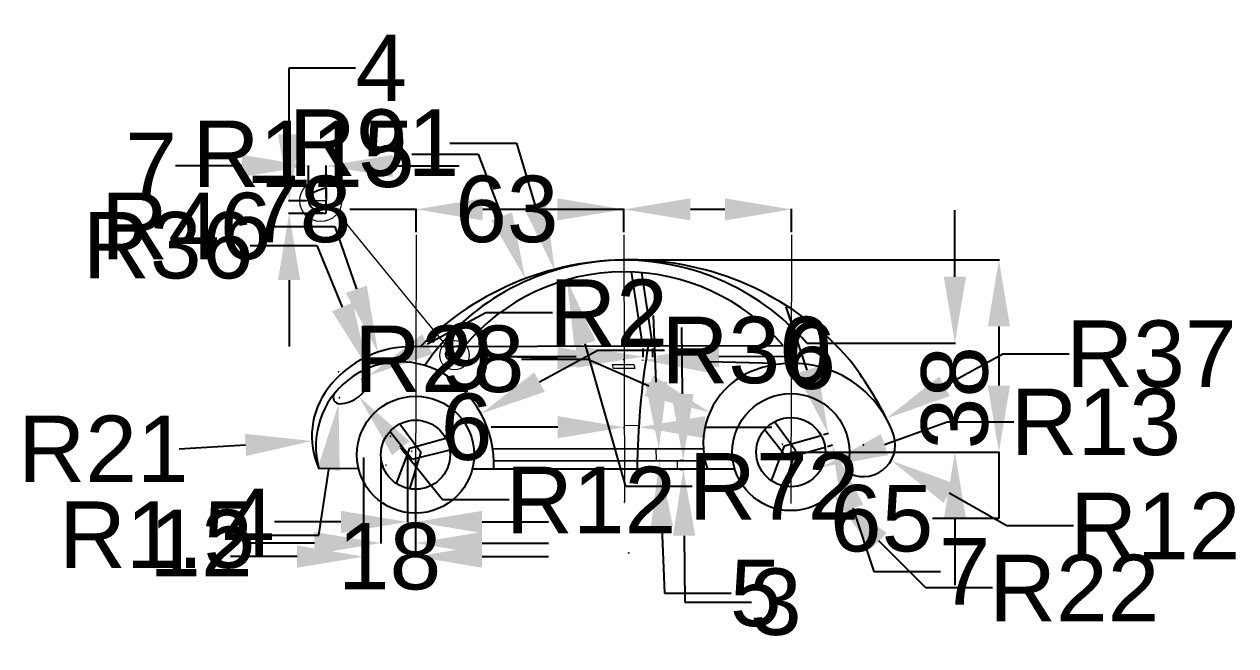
# Model space of a CAD drawing. Header units: millimetres. Extents: x -2088 to 6098, y -449 to 2483.
# Drawn here: x -2087.9 to -1632.6, y -448.7 to -215 of the extents above; entities that cross this region are included whole.
import ezdxf

# ---------------------------------------------------------------- set-up
doc = ezdxf.new("R2010")
doc.units = ezdxf.units.MM
doc.header["$LTSCALE"] = 20000
doc.header["$MEASUREMENT"] = 0
doc.linetypes.add('CENTER', pattern=[2, 1.25, -0.25, 0.25, -0.25])
doc.styles.get("Standard").update_dxf_attribs({"font": 'arial.ttf'})
doc.dimstyles.get("Standard").update_dxf_attribs({"dimtxt": 25, "dimasz": 25, "dimexe": 0.18, "dimexo": 1, "dimgap": 1, "dimtad": 0, "dimtoh": 1, "dimdec": 3, "dimdsep": 46, "dimtxsty": 'Standard', "dimcen": 0.09, "dimadec": 0, "dimazin": 0, "dimtfac": 1, "dimtdec": 3, "dimtofl": 0, "dimtmove": 0, "dimatfit": 3, "dimfxl": 1, "dimtolj": 1, "dimtzin": 0, "dimarcsym": 0})

# ---------------------------------------------------------------- blocks, each defined once
blk = doc.blocks.new('*D2')
at = {"color": 0, "lineweight": -2, "ltscale": 5, "transparency": 16777216}
for p, q in [((-1872.24, -337.64), (-1894.22, -349.54)), ((-1847.24, -337.64), (-1872.24, -337.64)), ((-1951.98, -380.74), (-1951.8, -380.74)), ((-1951.89, -380.83), (-1951.89, -380.65))]:
    blk.add_line(p, q, dxfattribs=at)
at = {"color": 0, "lineweight": 211, "ltscale": 5, "transparency": 16777216}
blk.add_solid([(-1896.21, -345.87), (-1892.24, -353.2), (-1916.21, -361.44)], dxfattribs=at)
at = {"layer": 'Defpoints', "color": 0, "lineweight": 211, "ltscale": 5, "transparency": 16777216}
for p in [(-1916.21, -361.44), (-1951.89, -380.74)]:
    blk.add_point(p, dxfattribs=at)
at = {"color": 0, "ltscale": 5, "transparency": 16777216, "insert": (-1816.41, -337.64), "char_height": 25, "attachment_point": 5}
blk.add_mtext('\\A1;R30', dxfattribs=at)
blk = doc.blocks.new('*D3')
at = {"color": 0, "lineweight": -2, "ltscale": 5, "transparency": 16777216}
for p, q in [((-2002.94, -298.23), (-1977.94, -298.23)), ((-1977.94, -298.23), (-1968.33, -321.31)), ((-1946.57, -373.74), (-1946.39, -373.74)), ((-1946.48, -373.83), (-1946.48, -373.65))]:
    blk.add_line(p, q, dxfattribs=at)
at = {"color": 0, "lineweight": 211, "ltscale": 5, "transparency": 16777216}
blk.add_solid([(-1964.48, -319.7), (-1972.17, -322.91), (-1958.71, -344.38)], dxfattribs=at)
at = {"layer": 'Defpoints', "color": 0, "lineweight": 211, "ltscale": 5, "transparency": 16777216}
for p in [(-1958.71, -344.38), (-1946.48, -373.74)]:
    blk.add_point(p, dxfattribs=at)
at = {"color": 0, "ltscale": 5, "transparency": 16777216, "insert": (-2033.8, -298.23), "char_height": 25, "attachment_point": 5}
blk.add_mtext('\\A1;R36', dxfattribs=at)
blk = doc.blocks.new('*D4')
at = {"color": 0, "lineweight": -2, "ltscale": 5, "transparency": 16777216}
for p, q in [((-1861.81, -388.74), (-1877.11, -335.14)), ((-1836.81, -388.74), (-1861.81, -388.74))]:
    blk.add_line(p, q, dxfattribs=at)
at = {"color": 0, "lineweight": 211, "ltscale": 5, "transparency": 16777216}
blk.add_solid([(-1873.1, -333.99), (-1881.11, -336.28), (-1883.97, -311.1)], dxfattribs=at)
at = {"layer": 'Defpoints', "color": 0, "lineweight": 211, "ltscale": 5, "transparency": 16777216}
for p in [(-1883.97, -311.1), (-1862.45, -386.48)]:
    blk.add_point(p, dxfattribs=at)
at = {"color": 0, "ltscale": 5, "transparency": 16777216, "insert": (-1806.07, -388.74), "char_height": 25, "attachment_point": 5}
blk.add_mtext('\\A1;R72', dxfattribs=at)
blk = doc.blocks.new('*D5')
at = {"color": 0, "lineweight": -2, "ltscale": 5, "transparency": 16777216}
for p, q in [((-1927.93, -259.68), (-1902.93, -259.68)), ((-1902.93, -259.68), (-1895.73, -283.62)), ((-1862.43, -394.64), (-1862.25, -394.64)), ((-1862.34, -394.73), (-1862.34, -394.55))]:
    blk.add_line(p, q, dxfattribs=at)
at = {"color": 0, "lineweight": 211, "ltscale": 5, "transparency": 16777216}
blk.add_solid([(-1891.74, -282.42), (-1899.72, -284.83), (-1888.53, -307.56)], dxfattribs=at)
at = {"layer": 'Defpoints', "color": 0, "lineweight": 211, "ltscale": 5, "transparency": 16777216}
for p in [(-1888.53, -307.56), (-1862.34, -394.64)]:
    blk.add_point(p, dxfattribs=at)
at = {"color": 0, "ltscale": 5, "transparency": 16777216, "insert": (-1956.39, -259.68), "char_height": 25, "attachment_point": 5}
blk.add_mtext('\\A1;R91', dxfattribs=at)
blk = doc.blocks.new('*D6')
at = {"color": 0, "lineweight": -2, "ltscale": 5, "transparency": 16777216}
for p, q in [((-1942.24, -263.87), (-1917.24, -263.87)), ((-1917.24, -263.87), (-1908.41, -287.26)), ((-1860.73, -413.8), (-1860.55, -413.8)), ((-1860.64, -413.89), (-1860.64, -413.71))]:
    blk.add_line(p, q, dxfattribs=at)
at = {"color": 0, "lineweight": 211, "ltscale": 5, "transparency": 16777216}
blk.add_solid([(-1904.51, -285.78), (-1912.31, -288.73), (-1899.58, -310.64)], dxfattribs=at)
at = {"layer": 'Defpoints', "color": 0, "lineweight": 211, "ltscale": 5, "transparency": 16777216}
for p in [(-1899.58, -310.64), (-1860.64, -413.8)]:
    blk.add_point(p, dxfattribs=at)
at = {"color": 0, "ltscale": 5, "transparency": 16777216, "insert": (-1982.92, -263.87), "char_height": 25, "attachment_point": 5}
blk.add_mtext('\\A1;R115', dxfattribs=at)
blk = doc.blocks.new('*D7')
at = {"color": 0, "lineweight": -2, "ltscale": 5, "transparency": 16777216}
for p, q in [((-1772.56, -373.14), (-1772.38, -373.14)), ((-1772.47, -373.23), (-1772.47, -373.05)), ((-1718.58, -403.64), (-1740.33, -391.33)), ((-1693.58, -403.64), (-1718.58, -403.64))]:
    blk.add_line(p, q, dxfattribs=at)
at = {"color": 0, "lineweight": 211, "ltscale": 5, "transparency": 16777216}
blk.add_solid([(-1738.28, -387.7), (-1742.39, -394.96), (-1762.09, -379.01)], dxfattribs=at)
at = {"layer": 'Defpoints', "color": 0, "lineweight": 211, "ltscale": 5, "transparency": 16777216}
for p in [(-1772.47, -373.14), (-1762.09, -379.01)]:
    blk.add_point(p, dxfattribs=at)
at = {"color": 0, "ltscale": 5, "transparency": 16777216, "insert": (-1662.84, -403.64), "char_height": 25, "attachment_point": 5}
blk.add_mtext('\\A1;R12', dxfattribs=at)
blk = doc.blocks.new('*D8')
at = {"color": 0, "lineweight": -2, "ltscale": 5, "transparency": 16777216}
for p, q in [((-1720.16, -339.03), (-1742.04, -351.13)), ((-1695.16, -339.03), (-1720.16, -339.03)), ((-1799.21, -382.7), (-1799.03, -382.7)), ((-1799.12, -382.79), (-1799.12, -382.61))]:
    blk.add_line(p, q, dxfattribs=at)
at = {"color": 0, "lineweight": 211, "ltscale": 5, "transparency": 16777216}
blk.add_solid([(-1744.05, -347.48), (-1740.02, -354.78), (-1763.91, -363.23)], dxfattribs=at)
at = {"layer": 'Defpoints', "color": 0, "lineweight": 211, "ltscale": 5, "transparency": 16777216}
for p in [(-1763.91, -363.23), (-1799.12, -382.7)]:
    blk.add_point(p, dxfattribs=at)
at = {"color": 0, "ltscale": 5, "transparency": 16777216, "insert": (-1664.29, -339.03), "char_height": 25, "attachment_point": 5}
blk.add_mtext('\\A1;R37', dxfattribs=at)
blk = doc.blocks.new('*D9')
at = {"color": 0, "lineweight": -2, "ltscale": 5, "transparency": 16777216}
for p, q in [((-1901.05, -340.96), (-1876.05, -340.96)), ((-1876.05, -340.96), (-1853.13, -350.95)), ((-1802.97, -372.83), (-1802.79, -372.83)), ((-1802.88, -372.92), (-1802.88, -372.74))]:
    blk.add_line(p, q, dxfattribs=at)
at = {"color": 0, "lineweight": 211, "ltscale": 5, "transparency": 16777216}
blk.add_solid([(-1851.47, -347.13), (-1854.8, -354.77), (-1830.21, -360.93)], dxfattribs=at)
at = {"layer": 'Defpoints', "color": 0, "lineweight": 211, "ltscale": 5, "transparency": 16777216}
for p in [(-1830.21, -360.93), (-1802.88, -372.83)]:
    blk.add_point(p, dxfattribs=at)
at = {"color": 0, "ltscale": 5, "transparency": 16777216, "insert": (-1931.95, -340.96), "char_height": 25, "attachment_point": 5}
blk.add_mtext('\\A1;R28', dxfattribs=at)
blk = doc.blocks.new('*D10')
at = {"color": 0, "lineweight": -2, "ltscale": 5, "transparency": 16777216}
for p, q in [((-1996.13, -291), (-1971.13, -291)), ((-1971.13, -291), (-1963.04, -314.65)), ((-1942.34, -375.45), (-1942.16, -375.45)), ((-1942.25, -375.54), (-1942.25, -375.36))]:
    blk.add_line(p, q, dxfattribs=at)
at = {"color": 0, "lineweight": 211, "ltscale": 5, "transparency": 16777216}
blk.add_solid([(-1959.1, -313.31), (-1966.98, -316), (-1954.95, -338.31)], dxfattribs=at)
at = {"layer": 'Defpoints', "color": 0, "lineweight": 211, "ltscale": 5, "transparency": 16777216}
for p in [(-1954.95, -338.31), (-1942.25, -375.45)]:
    blk.add_point(p, dxfattribs=at)
at = {"color": 0, "ltscale": 5, "transparency": 16777216, "insert": (-2026.99, -291), "char_height": 25, "attachment_point": 5}
blk.add_mtext('\\A1;R46', dxfattribs=at)
blk = doc.blocks.new('*D11')
at = {"color": 0, "lineweight": -2, "ltscale": 5, "transparency": 16777216}
for p, q in [((-1914.34, -323.44), (-1936.36, -335.27)), ((-1889.34, -323.44), (-1914.34, -323.44)), ((-1960.93, -348.43), (-1960.75, -348.43)), ((-1960.84, -348.52), (-1960.84, -348.34))]:
    blk.add_line(p, q, dxfattribs=at)
at = {"color": 0, "lineweight": 211, "ltscale": 5, "transparency": 16777216}
blk.add_solid([(-1938.33, -331.6), (-1934.39, -338.94), (-1958.38, -347.11)], dxfattribs=at)
at = {"layer": 'Defpoints', "color": 0, "lineweight": 211, "ltscale": 5, "transparency": 16777216}
for p in [(-1960.84, -348.43), (-1958.38, -347.11)]:
    blk.add_point(p, dxfattribs=at)
at = {"color": 0, "ltscale": 5, "transparency": 16777216, "insert": (-1868.31, -323.44), "char_height": 25, "attachment_point": 5}
blk.add_mtext('\\A1;R2', dxfattribs=at)
blk = doc.blocks.new('*D12')
at = {"color": 0, "lineweight": -2, "ltscale": 5, "transparency": 16777216}
for p, q in [((-1969.76, -345.63), (-1969.58, -345.63)), ((-1969.67, -345.72), (-1969.67, -345.54)), ((-1930.63, -393.86), (-1946.36, -374.43)), ((-1905.63, -393.86), (-1930.63, -393.86))]:
    blk.add_line(p, q, dxfattribs=at)
at = {"color": 0, "lineweight": 211, "ltscale": 5, "transparency": 16777216}
blk.add_solid([(-1943.12, -371.81), (-1949.6, -377.05), (-1962.09, -355)], dxfattribs=at)
at = {"layer": 'Defpoints', "color": 0, "lineweight": 211, "ltscale": 5, "transparency": 16777216}
for p in [(-1969.67, -345.63), (-1962.09, -355)]:
    blk.add_point(p, dxfattribs=at)
at = {"color": 0, "ltscale": 5, "transparency": 16777216, "insert": (-1874.89, -393.86), "char_height": 25, "attachment_point": 5}
blk.add_mtext('\\A1;R12', dxfattribs=at)
blk = doc.blocks.new('*D13')
at = {"color": 0, "lineweight": -2, "ltscale": 5, "transparency": 16777216}
for p, q in [((-1969.46, -355.27), (-1969.28, -355.27)), ((-1969.37, -355.36), (-1969.37, -355.18)), ((-1977.15, -407.1), (-1973.44, -382.37)), ((-2002.15, -407.1), (-1977.15, -407.1))]:
    blk.add_line(p, q, dxfattribs=at)
at = {"color": 0, "lineweight": 211, "ltscale": 5, "transparency": 16777216}
blk.add_solid([(-1977.56, -381.76), (-1969.32, -382.99), (-1969.73, -357.65)], dxfattribs=at)
at = {"layer": 'Defpoints', "color": 0, "lineweight": 211, "ltscale": 5, "transparency": 16777216}
for p in [(-1969.73, -357.65), (-1969.37, -355.27)]:
    blk.add_point(p, dxfattribs=at)
at = {"color": 0, "ltscale": 5, "transparency": 16777216, "insert": (-2037.96, -407.1), "char_height": 25, "attachment_point": 5}
blk.add_mtext('\\A1;R1.5', dxfattribs=at)
blk = doc.blocks.new('*D14')
at = {"color": 0, "lineweight": -2, "ltscale": 5, "transparency": 16777216}
for p, q in [((-1799.86, -375.88), (-1799.68, -375.88)), ((-1799.77, -375.97), (-1799.77, -375.79)), ((-1749.03, -426.96), (-1766.65, -409.23)), ((-1724.03, -426.96), (-1749.03, -426.96))]:
    blk.add_line(p, q, dxfattribs=at)
at = {"color": 0, "lineweight": 211, "ltscale": 5, "transparency": 16777216}
blk.add_solid([(-1763.69, -406.29), (-1769.6, -412.16), (-1784.26, -391.49)], dxfattribs=at)
at = {"layer": 'Defpoints', "color": 0, "lineweight": 211, "ltscale": 5, "transparency": 16777216}
for p in [(-1799.77, -375.88), (-1784.26, -391.49)]:
    blk.add_point(p, dxfattribs=at)
at = {"color": 0, "ltscale": 5, "transparency": 16777216, "insert": (-1693.29, -426.96), "char_height": 25, "attachment_point": 5}
blk.add_mtext('\\A1;R22', dxfattribs=at)
blk = doc.blocks.new('*D15')
at = {"color": 0, "lineweight": -2, "ltscale": 5, "transparency": 16777216}
for p, q in [((-1741.02, -364.66), (-1764.57, -373.07)), ((-1716.02, -364.66), (-1741.02, -364.66)), ((-1800.44, -385.85), (-1800.26, -385.85)), ((-1800.35, -385.94), (-1800.35, -385.76))]:
    blk.add_line(p, q, dxfattribs=at)
at = {"color": 0, "lineweight": 211, "ltscale": 5, "transparency": 16777216}
blk.add_solid([(-1765.97, -369.15), (-1763.17, -377), (-1788.11, -381.48)], dxfattribs=at)
at = {"layer": 'Defpoints', "color": 0, "lineweight": 211, "ltscale": 5, "transparency": 16777216}
for p in [(-1788.11, -381.48), (-1800.35, -385.85)]:
    blk.add_point(p, dxfattribs=at)
at = {"color": 0, "ltscale": 5, "transparency": 16777216, "insert": (-1685.16, -364.66), "char_height": 25, "attachment_point": 5}
blk.add_mtext('\\A1;R13', dxfattribs=at)
blk = doc.blocks.new('*D16')
at = {"color": 0, "lineweight": -2, "transparency": 16777216}
for p, q in [((-1862.53, -284.6), (-1887.53, -284.6)), ((-1862.53, -293.16), (-1862.53, -284.42)), ((-1824.53, -284.6), (-1837.53, -284.6)), ((-1799.53, -293.16), (-1799.53, -284.42))]:
    blk.add_line(p, q, dxfattribs=at)
at = {"color": 0, "lineweight": 211, "transparency": 16777216}
for points in [[(-1837.53, -280.43), (-1837.53, -288.76), (-1862.53, -284.6)], [(-1824.53, -280.43), (-1824.53, -288.76), (-1799.53, -284.6)]]:
    blk.add_solid(points, dxfattribs=at)
at = {"layer": 'Defpoints', "color": 0, "lineweight": 211, "transparency": 16777216}
for p in [(-1862.53, -284.6), (-1862.53, -294.16), (-1799.53, -294.16)]:
    blk.add_point(p, dxfattribs=at)
at = {"color": 0, "transparency": 16777216, "insert": (-1906.5, -284.6), "char_height": 25, "attachment_point": 5}
blk.add_mtext('\\A1;63', dxfattribs=at)
blk = doc.blocks.new('*D17')
at = {"color": 0, "linetype": 'ByBlock', "lineweight": -2, "transparency": 16777216}
for p, q in [((-1940.53, -284.6), (-1965.53, -284.6)), ((-1940.53, -293.16), (-1940.53, -284.42)), ((-1887.53, -284.6), (-1915.53, -284.6)), ((-1862.53, -293.16), (-1862.53, -284.42))]:
    blk.add_line(p, q, dxfattribs=at)
at = {"color": 0, "linetype": 'ByBlock', "lineweight": 211, "transparency": 16777216}
for points in [[(-1915.53, -280.43), (-1915.53, -288.76), (-1940.53, -284.6)], [(-1887.53, -280.43), (-1887.53, -288.76), (-1862.53, -284.6)]]:
    blk.add_solid(points, dxfattribs=at)
at = {"layer": 'Defpoints', "color": 0, "linetype": 'ByBlock', "lineweight": 211, "transparency": 16777216}
for p in [(-1940.53, -284.6), (-1940.53, -294.16), (-1862.53, -294.16)]:
    blk.add_point(p, dxfattribs=at)
at = {"color": 0, "linetype": 'ByBlock', "transparency": 16777216, "insert": (-1984.36, -284.6), "char_height": 25, "attachment_point": 5}
blk.add_mtext('\\A1;78', dxfattribs=at)
blk = doc.blocks.new('*D18')
at = {"color": 0, "linetype": 'ByBlock', "lineweight": -2, "transparency": 16777216}
for p, q in [((-1738.11, -309.93), (-1738.11, -284.93)), ((-1761.14, -334.93), (-1737.93, -334.93)), ((-1770.78, -375.88), (-1737.93, -375.88)), ((-1738.11, -400.88), (-1738.11, -425.88))]:
    blk.add_line(p, q, dxfattribs=at)
at = {"color": 0, "linetype": 'ByBlock', "lineweight": 211, "transparency": 16777216}
for points in [[(-1742.28, -309.93), (-1733.94, -309.93), (-1738.11, -334.93)], [(-1742.28, -400.88), (-1733.94, -400.88), (-1738.11, -375.88)]]:
    blk.add_solid(points, dxfattribs=at)
at = {"layer": 'Defpoints', "color": 0, "linetype": 'ByBlock', "lineweight": 211, "transparency": 16777216}
for p in [(-1762.14, -334.93), (-1771.78, -375.88), (-1738.11, -375.88)]:
    blk.add_point(p, dxfattribs=at)
at = {"color": 0, "linetype": 'ByBlock', "transparency": 16777216, "insert": (-1738.11, -355.41), "char_height": 25, "attachment_point": 5, "rotation": 90}
blk.add_mtext('\\A1;38', dxfattribs=at)
blk = doc.blocks.new('*D19')
at = {"color": 0, "linetype": 'ByBlock', "lineweight": -2, "transparency": 16777216}
for p, q in [((-1808.87, -303.59), (-1721.4, -303.59)), ((-1721.58, -328.59), (-1721.58, -350.88)), ((-1770.78, -375.88), (-1721.4, -375.88)), ((-1721.58, -375.88), (-1721.58, -400.88)), ((-1721.58, -400.88), (-1746.58, -400.88))]:
    blk.add_line(p, q, dxfattribs=at)
at = {"color": 0, "linetype": 'ByBlock', "lineweight": 211, "transparency": 16777216}
for points in [[(-1725.75, -328.59), (-1717.42, -328.59), (-1721.58, -303.59)], [(-1725.75, -350.88), (-1717.42, -350.88), (-1721.58, -375.88)]]:
    blk.add_solid(points, dxfattribs=at)
at = {"layer": 'Defpoints', "color": 0, "linetype": 'ByBlock', "lineweight": 211, "transparency": 16777216}
for p in [(-1809.87, -303.59), (-1771.78, -375.88), (-1721.58, -375.88)]:
    blk.add_point(p, dxfattribs=at)
at = {"color": 0, "linetype": 'ByBlock', "transparency": 16777216, "insert": (-1765.65, -400.88), "char_height": 25, "attachment_point": 5}
blk.add_mtext('\\A1;65', dxfattribs=at)
blk = doc.blocks.new('*D20')
at = {"color": 0, "linetype": 'ByBlock', "lineweight": -2, "transparency": 16777216}
for p, q in [((-2029.65, -374.64), (-2004.7, -373.16)), ((-1950.33, -369.93), (-1950.15, -369.93)), ((-1950.24, -370.02), (-1950.24, -369.84))]:
    blk.add_line(p, q, dxfattribs=at)
at = {"color": 0, "linetype": 'ByBlock', "lineweight": 211, "transparency": 16777216}
blk.add_solid([(-2004.94, -369), (-2004.45, -377.32), (-1979.74, -371.68)], dxfattribs=at)
at = {"layer": 'Defpoints', "color": 0, "linetype": 'ByBlock', "lineweight": 211, "transparency": 16777216}
for p in [(-1979.74, -371.68), (-1950.24, -369.93)]:
    blk.add_point(p, dxfattribs=at)
at = {"color": 0, "linetype": 'ByBlock', "transparency": 16777216, "insert": (-2058.11, -374.64), "char_height": 25, "attachment_point": 5}
blk.add_mtext('\\A1;R21', dxfattribs=at)
blk = doc.blocks.new('*D21')
at = {"color": 0, "linetype": 'CENTER', "lineweight": -2, "transparency": 16777216}
for p, q in [((-1850.37, -349.53), (-1851.35, -324.55)), ((-1849.55, -374.52), (-1849.2, -374.51)), ((-1849.37, -379.01), (-1849.02, -378.99)), ((-1848.22, -403.98), (-1847.23, -428.96)), ((-1847.23, -428.96), (-1822.23, -428.96))]:
    blk.add_line(p, q, dxfattribs=at)
at = {"color": 0, "linetype": 'CENTER', "lineweight": 211, "transparency": 16777216}
for points in [[(-1846.2, -349.37), (-1854.53, -349.7), (-1849.38, -374.51)], [(-1844.05, -403.82), (-1852.38, -404.15), (-1849.2, -379)]]:
    blk.add_solid(points, dxfattribs=at)
at = {"layer": 'Defpoints', "color": 0, "linetype": 'CENTER', "lineweight": 211, "transparency": 16777216}
for p in [(-1850.55, -374.56), (-1850.37, -379.05), (-1849.2, -379)]:
    blk.add_point(p, dxfattribs=at)
at = {"color": 0, "linetype": 'CENTER', "lineweight": 0, "transparency": 16777216, "insert": (-1812.94, -428.96), "char_height": 25, "attachment_point": 5}
blk.add_mtext('\\A1;5', dxfattribs=at)
blk = doc.blocks.new('*D22')
at = {"color": 0, "linetype": 'CENTER', "lineweight": -2, "transparency": 16777216}
for p, q in [((-1840.49, -354.01), (-1840.78, -329.01)), ((-1841.54, -379.02), (-1840.02, -379)), ((-1841.51, -382.31), (-1839.99, -382.29)), ((-1839.88, -407.29), (-1839.59, -432.29)), ((-1839.59, -432.29), (-1814.59, -432.29))]:
    blk.add_line(p, q, dxfattribs=at)
at = {"color": 0, "linetype": 'CENTER', "lineweight": 211, "transparency": 16777216}
for points in [[(-1836.33, -353.96), (-1844.66, -354.06), (-1840.2, -379.01)], [(-1835.71, -407.24), (-1844.04, -407.34), (-1840.17, -382.29)]]:
    blk.add_solid(points, dxfattribs=at)
at = {"layer": 'Defpoints', "color": 0, "linetype": 'CENTER', "lineweight": 211, "transparency": 16777216}
for p in [(-1842.54, -379.03), (-1842.51, -382.32), (-1840.17, -382.29)]:
    blk.add_point(p, dxfattribs=at)
at = {"color": 0, "linetype": 'CENTER', "lineweight": 0, "transparency": 16777216, "insert": (-1805.4, -432.29), "char_height": 25, "attachment_point": 5}
blk.add_mtext('\\A1;3', dxfattribs=at)
blk = doc.blocks.new('*D23')
at = {"color": 0, "linetype": 'ByBlock', "lineweight": -2, "transparency": 16777216}
for p, q in [((-1880.44, -340), (-1905.44, -340.07)), ((-1855.45, -336.96), (-1855.44, -340.12)), ((-1851.78, -336.95), (-1851.77, -340.11)), ((-1826.77, -339.86), (-1801.77, -339.79))]:
    blk.add_line(p, q, dxfattribs=at)
at = {"color": 0, "linetype": 'ByBlock', "lineweight": 211, "transparency": 16777216}
for points in [[(-1880.46, -335.84), (-1880.43, -344.17), (-1855.44, -339.94)], [(-1826.79, -335.69), (-1826.76, -344.02), (-1851.77, -339.93)]]:
    blk.add_solid(points, dxfattribs=at)
at = {"layer": 'Defpoints', "color": 0, "linetype": 'ByBlock', "lineweight": 211, "transparency": 16777216}
for p in [(-1855.45, -335.96), (-1851.78, -335.95), (-1851.77, -339.93)]:
    blk.add_point(p, dxfattribs=at)
at = {"color": 0, "linetype": 'ByBlock', "lineweight": 0, "transparency": 16777216, "insert": (-1792.52, -339.79), "char_height": 25, "attachment_point": 5}
blk.add_mtext('\\A1;6', dxfattribs=at)
blk = doc.blocks.new('*D24')
at = {"color": 0, "linetype": 'ByBlock', "lineweight": -2, "transparency": 16777216}
for p, q in [((-1887.47, -340.52), (-1912.46, -339.94)), ((-1862.47, -340.95), (-1862.48, -341.27)), ((-1855.47, -341.11), (-1855.47, -341.43)), ((-1830.48, -341.82), (-1805.48, -342.4))]:
    blk.add_line(p, q, dxfattribs=at)
at = {"color": 0, "linetype": 'ByBlock', "lineweight": 211, "transparency": 16777216}
for points in [[(-1887.37, -336.35), (-1887.56, -344.68), (-1862.48, -341.09)], [(-1830.38, -337.66), (-1830.57, -345.99), (-1855.47, -341.25)]]:
    blk.add_solid(points, dxfattribs=at)
at = {"layer": 'Defpoints', "color": 0, "linetype": 'ByBlock', "lineweight": 211, "transparency": 16777216}
for p in [(-1862.48, -341.09), (-1862.45, -339.95), (-1855.44, -340.12)]:
    blk.add_point(p, dxfattribs=at)
at = {"color": 0, "linetype": 'ByBlock', "lineweight": 0, "transparency": 16777216, "insert": (-1921.68, -339.94), "char_height": 25, "attachment_point": 5}
blk.add_mtext('\\A1;9', dxfattribs=at)
blk = doc.blocks.new('*D25')
at = {"color": 0, "lineweight": -2, "transparency": 16777216}
for p, q in [((-1943.83, -377.84), (-1943.83, -402.3)), ((-1940.82, -377.84), (-1940.82, -402.3)), ((-1968.83, -402.12), (-1993.83, -402.12)), ((-1915.82, -402.12), (-1890.82, -402.12))]:
    blk.add_line(p, q, dxfattribs=at)
at = {"color": 0, "lineweight": 211, "transparency": 16777216}
for points in [[(-1968.83, -397.95), (-1968.83, -406.29), (-1943.83, -402.12)], [(-1915.82, -397.95), (-1915.82, -406.29), (-1940.82, -402.12)]]:
    blk.add_solid(points, dxfattribs=at)
at = {"layer": 'Defpoints', "color": 0, "lineweight": 211, "transparency": 16777216}
for p in [(-1943.83, -376.84), (-1940.82, -376.84), (-1943.83, -402.12)]:
    blk.add_point(p, dxfattribs=at)
at = {"color": 0, "transparency": 16777216, "insert": (-2003.48, -402.12), "char_height": 25, "attachment_point": 5}
blk.add_mtext('\\A1;4', dxfattribs=at)
blk = doc.blocks.new('*D26')
at = {"color": 0, "lineweight": -2, "transparency": 16777216}
for p, q in [((-1953.82, -377.84), (-1953.82, -410.23)), ((-1940.82, -377.84), (-1940.82, -410.23)), ((-1978.82, -410.05), (-2003.82, -410.05)), ((-1915.82, -410.05), (-1890.82, -410.05))]:
    blk.add_line(p, q, dxfattribs=at)
at = {"color": 0, "lineweight": 211, "transparency": 16777216}
for points in [[(-1978.82, -405.88), (-1978.82, -414.21), (-1953.82, -410.05)], [(-1915.82, -405.88), (-1915.82, -414.21), (-1940.82, -410.05)]]:
    blk.add_solid(points, dxfattribs=at)
at = {"layer": 'Defpoints', "color": 0, "lineweight": 211, "transparency": 16777216}
for p in [(-1953.82, -376.84), (-1940.82, -376.84), (-1953.82, -410.05)]:
    blk.add_point(p, dxfattribs=at)
at = {"color": 0, "transparency": 16777216, "insert": (-2021.43, -410.05), "char_height": 25, "attachment_point": 5}
blk.add_mtext('\\A1;12', dxfattribs=at)
blk = doc.blocks.new('*D27')
at = {"color": 0, "lineweight": -2, "transparency": 16777216}
for p, q in [((-1960.31, -377.84), (-1960.31, -415.34)), ((-1940.82, -377.84), (-1940.82, -415.34)), ((-1985.31, -415.16), (-2010.31, -415.16)), ((-1915.82, -415.16), (-1890.82, -415.16))]:
    blk.add_line(p, q, dxfattribs=at)
at = {"color": 0, "lineweight": 211, "transparency": 16777216}
for points in [[(-1985.31, -410.99), (-1985.31, -419.32), (-1960.31, -415.16)], [(-1915.82, -410.99), (-1915.82, -419.32), (-1940.82, -415.16)]]:
    blk.add_solid(points, dxfattribs=at)
at = {"layer": 'Defpoints', "color": 0, "lineweight": 211, "transparency": 16777216}
for p in [(-1960.31, -376.84), (-1940.82, -376.84), (-1960.31, -415.16)]:
    blk.add_point(p, dxfattribs=at)
at = {"color": 0, "transparency": 16777216, "insert": (-1950.57, -415.16), "char_height": 25, "attachment_point": 5}
blk.add_mtext('\\A1;18', dxfattribs=at)
blk = doc.blocks.new('*D28')
at = {"color": 0, "linetype": 'ByBlock', "lineweight": -2, "transparency": 16777216}
for p, q in [((-1887.39, -366.49), (-1912.39, -366.49)), ((-1862.39, -366.82), (-1862.39, -366.67)), ((-1856.88, -366.94), (-1856.88, -366.67)), ((-1831.88, -366.49), (-1806.88, -366.49))]:
    blk.add_line(p, q, dxfattribs=at)
at = {"color": 0, "linetype": 'ByBlock', "lineweight": 211, "transparency": 16777216}
for points in [[(-1887.39, -362.33), (-1887.39, -370.66), (-1862.39, -366.49)], [(-1831.88, -362.33), (-1831.88, -370.66), (-1856.88, -366.49)]]:
    blk.add_solid(points, dxfattribs=at)
at = {"layer": 'Defpoints', "color": 0, "linetype": 'ByBlock', "lineweight": 211, "transparency": 16777216}
for p in [(-1862.39, -365.82), (-1862.39, -366.49), (-1856.88, -365.94)]:
    blk.add_point(p, dxfattribs=at)
at = {"color": 0, "linetype": 'ByBlock', "lineweight": 0, "transparency": 16777216, "insert": (-1921.64, -366.49), "char_height": 25, "attachment_point": 5}
blk.add_mtext('\\A1;6', dxfattribs=at)
blk = doc.blocks.new('*D29')
at = {"color": 0, "linetype": 'ByBlock', "lineweight": -2, "transparency": 16777216}
for p, q in [((-1793.69, -345.02), (-1801.57, -321.29)), ((-1787.44, -369.29), (-1785.64, -368.69)), ((-1785.94, -373.79), (-1784.14, -373.19)), ((-1776.43, -396.97), (-1768.55, -420.7)), ((-1768.55, -420.7), (-1743.55, -420.7))]:
    blk.add_line(p, q, dxfattribs=at)
at = {"color": 0, "linetype": 'ByBlock', "lineweight": 211, "transparency": 16777216}
for points in [[(-1789.73, -343.71), (-1797.64, -346.33), (-1785.81, -368.74)], [(-1772.48, -395.66), (-1780.38, -398.29), (-1784.31, -373.25)]]:
    blk.add_solid(points, dxfattribs=at)
at = {"layer": 'Defpoints', "color": 0, "linetype": 'ByBlock', "lineweight": 211, "transparency": 16777216}
for p in [(-1788.38, -369.6), (-1784.31, -373.25), (-1786.89, -374.1)]:
    blk.add_point(p, dxfattribs=at)
at = {"color": 0, "linetype": 'ByBlock', "lineweight": 0, "transparency": 16777216, "insert": (-1734.46, -420.7), "char_height": 25, "attachment_point": 5}
blk.add_mtext('\\A1;7', dxfattribs=at)
blk = doc.blocks.new('*D30')
at = {"color": 0, "linetype": 'ByBlock', "lineweight": -2, "transparency": 16777216}
for p, q in [((-2006.05, -268.24), (-2031.05, -268.24)), ((-1981.05, -280.37), (-1981.05, -268.06)), ((-1974.41, -280.37), (-1974.41, -268.06)), ((-1949.41, -268.24), (-1924.41, -268.24))]:
    blk.add_line(p, q, dxfattribs=at)
at = {"color": 0, "linetype": 'ByBlock', "lineweight": 211, "transparency": 16777216}
for points in [[(-2006.05, -264.08), (-2006.05, -272.41), (-1981.05, -268.24)], [(-1949.41, -264.08), (-1949.41, -272.41), (-1974.41, -268.24)]]:
    blk.add_solid(points, dxfattribs=at)
at = {"layer": 'Defpoints', "color": 0, "linetype": 'ByBlock', "lineweight": 211, "transparency": 16777216}
for p in [(-1981.05, -268.24), (-1981.05, -281.37), (-1974.41, -281.37)]:
    blk.add_point(p, dxfattribs=at)
at = {"color": 0, "linetype": 'ByBlock', "lineweight": 0, "transparency": 16777216, "insert": (-2040.14, -268.24), "char_height": 25, "attachment_point": 5}
blk.add_mtext('\\A1;7', dxfattribs=at)
blk = doc.blocks.new('*D31')
at = {"color": 0, "linetype": 'ByBlock', "lineweight": -2, "transparency": 16777216}
for p, q in [((-1988.32, -256.37), (-1988.32, -231.37)), ((-1988.32, -231.37), (-1963.32, -231.37)), ((-1982.05, -281.37), (-1988.5, -281.37)), ((-1975.48, -286.15), (-1988.5, -286.15)), ((-1988.32, -311.15), (-1988.32, -336.15))]:
    blk.add_line(p, q, dxfattribs=at)
at = {"color": 0, "linetype": 'ByBlock', "lineweight": 211, "transparency": 16777216}
for points in [[(-1992.49, -256.37), (-1984.16, -256.37), (-1988.32, -281.37)], [(-1992.49, -311.15), (-1984.16, -311.15), (-1988.32, -286.15)]]:
    blk.add_solid(points, dxfattribs=at)
at = {"layer": 'Defpoints', "color": 0, "linetype": 'ByBlock', "lineweight": 211, "transparency": 16777216}
for p in [(-1988.32, -281.37), (-1981.05, -281.37), (-1974.48, -286.15)]:
    blk.add_point(p, dxfattribs=at)
at = {"color": 0, "linetype": 'ByBlock', "lineweight": 0, "transparency": 16777216, "insert": (-1953.68, -231.37), "char_height": 25, "attachment_point": 5}
blk.add_mtext('\\A1;4', dxfattribs=at)

msp = doc.modelspace()

# ---------------------------------------------------------------- linework, layer by layer
at = {"color": 55, "ltscale": 5, "true_color": 0x999b37}
for p, q in [((-1974.3469, -276.5964), (-1974.476, -286.1465)), ((-1859.7484, -308.1345), (-1855.4549, -335.9648)), ((-1855.9164, -308.3626), (-1851.7845, -335.9547)), ((-1941.2507, -336.2112), (-1802.6331, -335.8131)), ((-1924.5411, -336.1128), (-1924.5537, -342.1866)), ((-1793.7815, -334.9041), (-1783.5926, -334.9323)), ((-1911.7964, -374.6162), (-1832.645, -374.5407)), ((-1962.2211, -382.0307), (-1977.1736, -382.094)), ((-1820.7989, -382.3193), (-1919.5214, -382.3116)), ((-1911.369, -379.1624), (-1832.0462, -379.0141))]:
    msp.add_line(p, q, dxfattribs=at)
at = {"color": 8, "linetype": 'CENTER', "lineweight": 0}
for p, q in [((-1974.4115, -281.3714), (-1983.5466, -281.3714)), ((-1940.5263, -294.1585), (-1940.8242, -393.6204)), ((-1862.5263, -294.1585), (-1862.3352, -394.7255)), ((-1799.5263, -294.1585), (-1799.8242, -395.2074)), ((-1856.8839, -365.9383), (-1862.3892, -365.8203)), ((-1850.5464, -374.5594), (-1850.3692, -379.0479)), ((-1842.5434, -379.0338), (-1842.5054, -382.3177))]:
    msp.add_line(p, q, dxfattribs=at)
at = {"color": 8, "linetype": 'ByBlock', "lineweight": 0}
msp.add_line((-1970.0543, -286.179), (-1929.8227, -335.2571), dxfattribs=at)
at = {"color": 8, "linetype": 'ByBlock'}
for p, q in [((-1857.1791, -303.5942), (-1762.5645, -303.5942)), ((-1783.5927, -334.9323), (-1740.6828, -334.9323)), ((-1799.7672, -375.8814), (-1743.7853, -375.8814))]:
    msp.add_line(p, q, dxfattribs=at)
at = {"color": 55, "linetype": 'ByBlock', "lineweight": 0, "true_color": 0x999b37}
for p, q in [((-1855.4549, -335.9648), (-1851.7845, -335.9547)), ((-1940.8242, -376.8368), (-1940.8242, -376.8368)), ((-1940.8242, -376.8368), (-1940.8242, -376.8368)), ((-1940.8242, -376.8368), (-1940.8242, -376.8368)), ((-1940.8242, -376.8368), (-1940.8242, -376.8368)), ((-1940.8242, -376.8368), (-1940.8242, -376.8368)), ((-1940.8242, -376.8368), (-1940.8242, -376.8368)), ((-1940.8242, -376.8368), (-1940.8242, -376.8368)), ((-1940.8242, -376.8368), (-1940.8242, -376.8368)), ((-1940.8242, -376.8368), (-1940.8242, -376.8368))]:
    msp.add_line(p, q, dxfattribs=at)
msp.add_lwpolyline([(-1866.7773, -342.907), (-1858.7276, -342.907), (-1858.4059, -344.442), (-1866.4556, -344.442)], close=True, dxfattribs=at)
at = {"color": 55, "ltscale": 5, "true_color": 0x999b37}
for points in [[(-1942.1308, -378.6968), (-1950.5058, -368.1638)], [(-1946.6877, -365.2342), (-1938.8461, -375.8353)], [(-1801.1502, -378.1174), (-1809.6176, -367.3979)], [(-1805.8571, -364.3961), (-1798.0621, -375.1091)], [(-1942.9027, -374.365), (-1929.4299, -370.5759)], [(-1802.1168, -373.466), (-1788.3848, -369.6012)], [(-1947.921, -387.729), (-1942.9027, -374.365)], [(-1938.8461, -375.8353), (-1943.095, -389.6369)], [(-1927.9471, -375.0772), (-1942.1308, -378.6968)], [(-1807.0638, -386.6405), (-1802.1168, -373.466)], [(-1798.0621, -375.1091), (-1802.2804, -388.6361)], [(-1786.8894, -374.1031), (-1801.1502, -378.1174)]]:
    msp.add_lwpolyline(points, dxfattribs=at)
at = {"color": 8, "linetype": 'ByBlock', "lineweight": 0}
for centre, radius in [((-1976.4384, -281.3216), 7.8764), ((-1926.1727, -339.4197), 5.537)]:
    msp.add_circle(centre, radius, dxfattribs=at)
at = {"color": 55, "ltscale": 5, "true_color": 0x999b37}
for centre, radius in [((-1940.8242, -376.8368), 22), ((-1799.7672, -375.8814), 22), ((-1940.8242, -376.8368), 13), ((-1799.7672, -375.8814), 13)]:
    msp.add_circle(centre, radius, dxfattribs=at)
for centre, radius, start, end in [((-1969.2055, -300.1847), 24.1422, 102.296018, 109.978854), ((-1973.4129, -275.3845), 10.8144, 249.776774, 264.358127), ((-1860.6443, -413.7962), 110.2564, 41.125781, 135.272213), ((-1862.3352, -394.6355), 90.9255, 41.065931, 145.605491), ((-1862.4545, -386.4847), 78.3977, 40.266187, 140.062786), ((-1942.2524, -375.4452), 39.2468, 88.537469, 143.025676), ((-1924.6976, -343.4528), 7.3417, 88.778846, 105.859956), ((-1546.9922, -386.4629), 310.5701, 170.639857, 179.235052), ((-1897.4977, -432.053), 150.3907, 27.367665, 37.127299), ((-1946.482, -373.7447), 31.807, 61.2248, 195.218423), ((-1960.8352, -348.426), 2.7862, 345.14636, 104.825657), ((-1951.8856, -380.742), 40.5644, 357.781574, 59.292221), ((-1923.5626, -330.1677), 12.0597, 252.919138, 265.285846), ((-1799.1179, -382.6997), 40.2305, 18.957427, 118.99484), ((-1969.6694, -345.6319), 12.0494, 271.543879, 343.07216), ((-1802.8791, -372.833), 29.8147, 121.864997, 198.55095), ((-1950.2355, -369.9325), 29.5561, 142.255356, 204.297495), ((-1969.3728, -355.2743), 2.4027, 148.790509, 270.669439), ((-1772.4737, -373.1377), 11.9314, 236.866711, 17.095972)]:
    msp.add_arc(centre, radius, start, end, dxfattribs=at)
at = {"color": 55, "true_color": 0x999b37}
for points in [[(-1977.4543, -277.4955), (-1982.2764, -279.2808), (-1982.3272, -283.4305), (-1977.1512, -285.5322)], [(-1926.704, -336.3906), (-1930.3517, -337.3929), (-1930.5614, -340.4746), (-1927.1048, -341.6955)]]:
    msp.add_open_spline(points, degree=3, dxfattribs=at)

# ---------------------------------------------------------------- dimensions: what is measured, and where the dimension line sits
at = {"color": 8, "linetype": 'ByBlock', "lineweight": 0}
dim = msp.add_linear_dim(base=(-1988.3229, -281.3714), p1=(-1974.476, -286.1465), p2=(-1981.0524, -281.3714), angle=90, text='4', dimstyle='Standard', dxfattribs=at)
dim.commit()
dim.dimension.update_dxf_attribs({"geometry": '*D31', "text_midpoint": (-1953.6769, -231.3714)})
at = {"color": 8, "ltscale": 5}
for center, mpoint, text, picture, middle in [((-1862.3352, -394.6355), (-1888.5293, -307.5648), 'R91', '*D5', (-1956.3892, -259.6845)), ((-1860.6443, -413.7962), (-1899.5834, -310.6447), 'R115', '*D6', (-1982.9161, -263.8668)), ((-1942.2524, -375.4452), (-1954.9499, -338.3091), 'R46', '*D10', (-2026.9865, -290.9982)), ((-1946.482, -373.7447), (-1958.7135, -344.3836), 'R36', '*D3', (-2033.8013, -298.2285)), ((-1960.8352, -348.426), (-1958.381, -347.1069), 'R2', '*D11', (-1868.3104, -323.4355)), ((-1951.8856, -380.742), (-1916.2103, -361.4354), 'R30', '*D2', (-1816.4107, -337.6378)), ((-1799.1179, -382.6997), (-1763.9132, -363.2286), 'R37', '*D8', (-1664.2908, -339.0292)), ((-1802.8791, -372.833), (-1830.2139, -360.9281), 'R28', '*D9', (-1931.9493, -340.9633)), ((-1969.6694, -345.6319), (-1962.0889, -354.9979), 'R12', '*D12', (-1874.892, -393.8633)), ((-1969.3728, -355.2743), (-1969.7294, -357.6504), 'R1.5', '*D13', (-2037.965, -407.0965)), ((-1772.4737, -373.1377), (-1762.0902, -379.015), 'R12', '*D7', (-1662.8363, -403.6443))]:
    dim = msp.add_radius_dim(center=center, mpoint=mpoint, text=text, dimstyle='Standard', dxfattribs=at)
    dim.commit()
    dim.dimension.update_dxf_attribs({"geometry": picture, "text_midpoint": middle})
at = {"color": 8, "linetype": 'ByBlock', "lineweight": 0}
for base, p1, p2, text, picture, middle in [((-1981.0524, -268.2432), (-1974.4115, -281.3714), (-1981.0524, -281.3714), '7', '*D30', (-2040.1442, -268.2432)), ((-1862.3892, -366.4917), (-1856.8839, -365.9383), (-1862.3892, -365.8203), '6', '*D28', (-1921.643, -366.4917))]:
    dim = msp.add_linear_dim(base=base, p1=p1, p2=p2, text=text, dimstyle='Standard', dxfattribs=at)
    dim.commit()
    dim.dimension.update_dxf_attribs({"geometry": picture, "text_midpoint": middle})
at = {"color": 8, "linetype": 'ByBlock'}
dim = msp.add_linear_dim(base=(-1940.5263, -284.5979), p1=(-1862.5263, -294.1585), p2=(-1940.5263, -294.1585), dimstyle='Standard', dxfattribs=at)
dim.commit()
dim.dimension.update_dxf_attribs({"geometry": '*D17', "text_midpoint": (-1984.3554, -284.5979)})
at = {"color": 8}
dim = msp.add_linear_dim(base=(-1862.5263, -284.5979), p1=(-1799.5263, -294.1585), p2=(-1862.5263, -294.1585), dimstyle='Standard', dxfattribs=at)
dim.commit()
dim.dimension.update_dxf_attribs({"geometry": '*D16', "text_midpoint": (-1906.5004, -284.5979)})
at = {"color": 8, "linetype": 'ByBlock'}
for base, p1, text, picture, middle in [((-1738.109, -375.8814), (-1762.1377, -334.9323), '38', '*D18', (-1738.109, -355.4068)), ((-1721.5831, -375.8814), (-1809.8718, -303.5942), '65', '*D19', (-1765.651, -400.8814))]:
    dim = msp.add_linear_dim(base=base, p1=p1, p2=(-1771.7762, -375.8814), angle=90, text=text, dimstyle='Standard', dxfattribs=at)
    dim.commit()
    dim.dimension.update_dxf_attribs({"geometry": picture, "text_midpoint": middle})
at = {"color": 8, "ltscale": 5}
dim = msp.add_radius_dim(center=(-1862.4545, -386.4847), mpoint=(-1883.9668, -311.0962), text='R72', dimstyle='Standard', dxfattribs=at)
dim.commit()
dim.dimension.update_dxf_attribs({"geometry": '*D4', "text_midpoint": (-1806.0708, -388.7378), "dimtype": 164})
at = {"color": 8, "linetype": 'ByBlock', "lineweight": 0}
for p1, p2, distance, text, picture, middle in [((-1788.3848, -369.6012), (-1786.8894, -374.1031), 2.7162, '7', '*D29', (-1734.458, -420.6975)), ((-1855.4434, -340.1153), (-1862.4497, -339.9546), 1.1359, '9', '*D24', (-1921.6823, -339.9436)), ((-1855.4549, -335.9648), (-1851.7845, -335.9547), -3.9704, '6', '*D23', (-1792.52, -339.7874))]:
    dim = msp.add_aligned_dim(p1=p1, p2=p2, distance=distance, text=text, dimstyle='Standard', dxfattribs=at)
    dim.commit()
    dim.dimension.update_dxf_attribs({"geometry": picture, "text_midpoint": middle})
at = {"color": 8, "linetype": 'CENTER', "lineweight": 0}
for p1, p2, distance, text, picture, middle in [((-1850.5464, -374.5594), (-1850.3692, -379.0479), 1.166, '5', '*D21', (-1812.9431, -428.9629)), ((-1842.5434, -379.0338), (-1842.5054, -382.3177), 2.3394, '3', '*D22', (-1805.402, -432.2873))]:
    dim = msp.add_aligned_dim(p1=p1, p2=p2, distance=distance, text=text, dimstyle='Standard', dxfattribs=at)
    dim.commit()
    dim.dimension.update_dxf_attribs({"geometry": picture, "text_midpoint": middle})
at = {"color": 8, "ltscale": 5}
for center, mpoint, picture, middle in [((-1800.3544, -385.8517), (-1788.1117, -381.4795), '*D15', (-1685.1556, -364.6635)), ((-1799.7672, -375.8814), (-1784.2632, -391.4899), '*D14', (-1693.2861, -426.9639))]:
    dim = msp.add_radius_dim(center=center, mpoint=mpoint, dimstyle='Standard', dxfattribs=at)
    dim.commit()
    dim.dimension.update_dxf_attribs({"geometry": picture, "text_midpoint": middle})
at = {"color": 8, "linetype": 'ByBlock'}
dim = msp.add_radius_dim(center=(-1950.2355, -369.9325), mpoint=(-1979.7398, -371.6812), text='R21', dimstyle='Standard', dxfattribs=at)
dim.commit()
dim.dimension.update_dxf_attribs({"geometry": '*D20', "text_midpoint": (-2058.1079, -374.6396)})
at = {"color": 8}
for base, p2, text, picture, middle in [((-1953.8242, -410.0453), (-1953.8242, -376.8368), '12', '*D26', (-2021.4254, -410.0453)), ((-1943.8308, -402.1213), (-1943.8308, -376.8368), '4', '*D25', (-2003.4768, -402.1213))]:
    dim = msp.add_linear_dim(base=base, p1=(-1940.8242, -376.8368), p2=p2, text=text, dimstyle='Standard', dxfattribs=at)
    dim.commit()
    dim.dimension.update_dxf_attribs({"geometry": picture, "text_midpoint": middle})
dim = msp.add_linear_dim(base=(-1960.3119, -415.1572), p1=(-1940.8242, -376.8368), p2=(-1960.3119, -376.8368), text='18', dimstyle='Standard', dxfattribs=at)
dim.commit()
dim.dimension.update_dxf_attribs({"geometry": '*D27', "text_midpoint": (-1950.568, -415.1572), "dimtype": 160})

doc.saveas('drawing.dxf')
